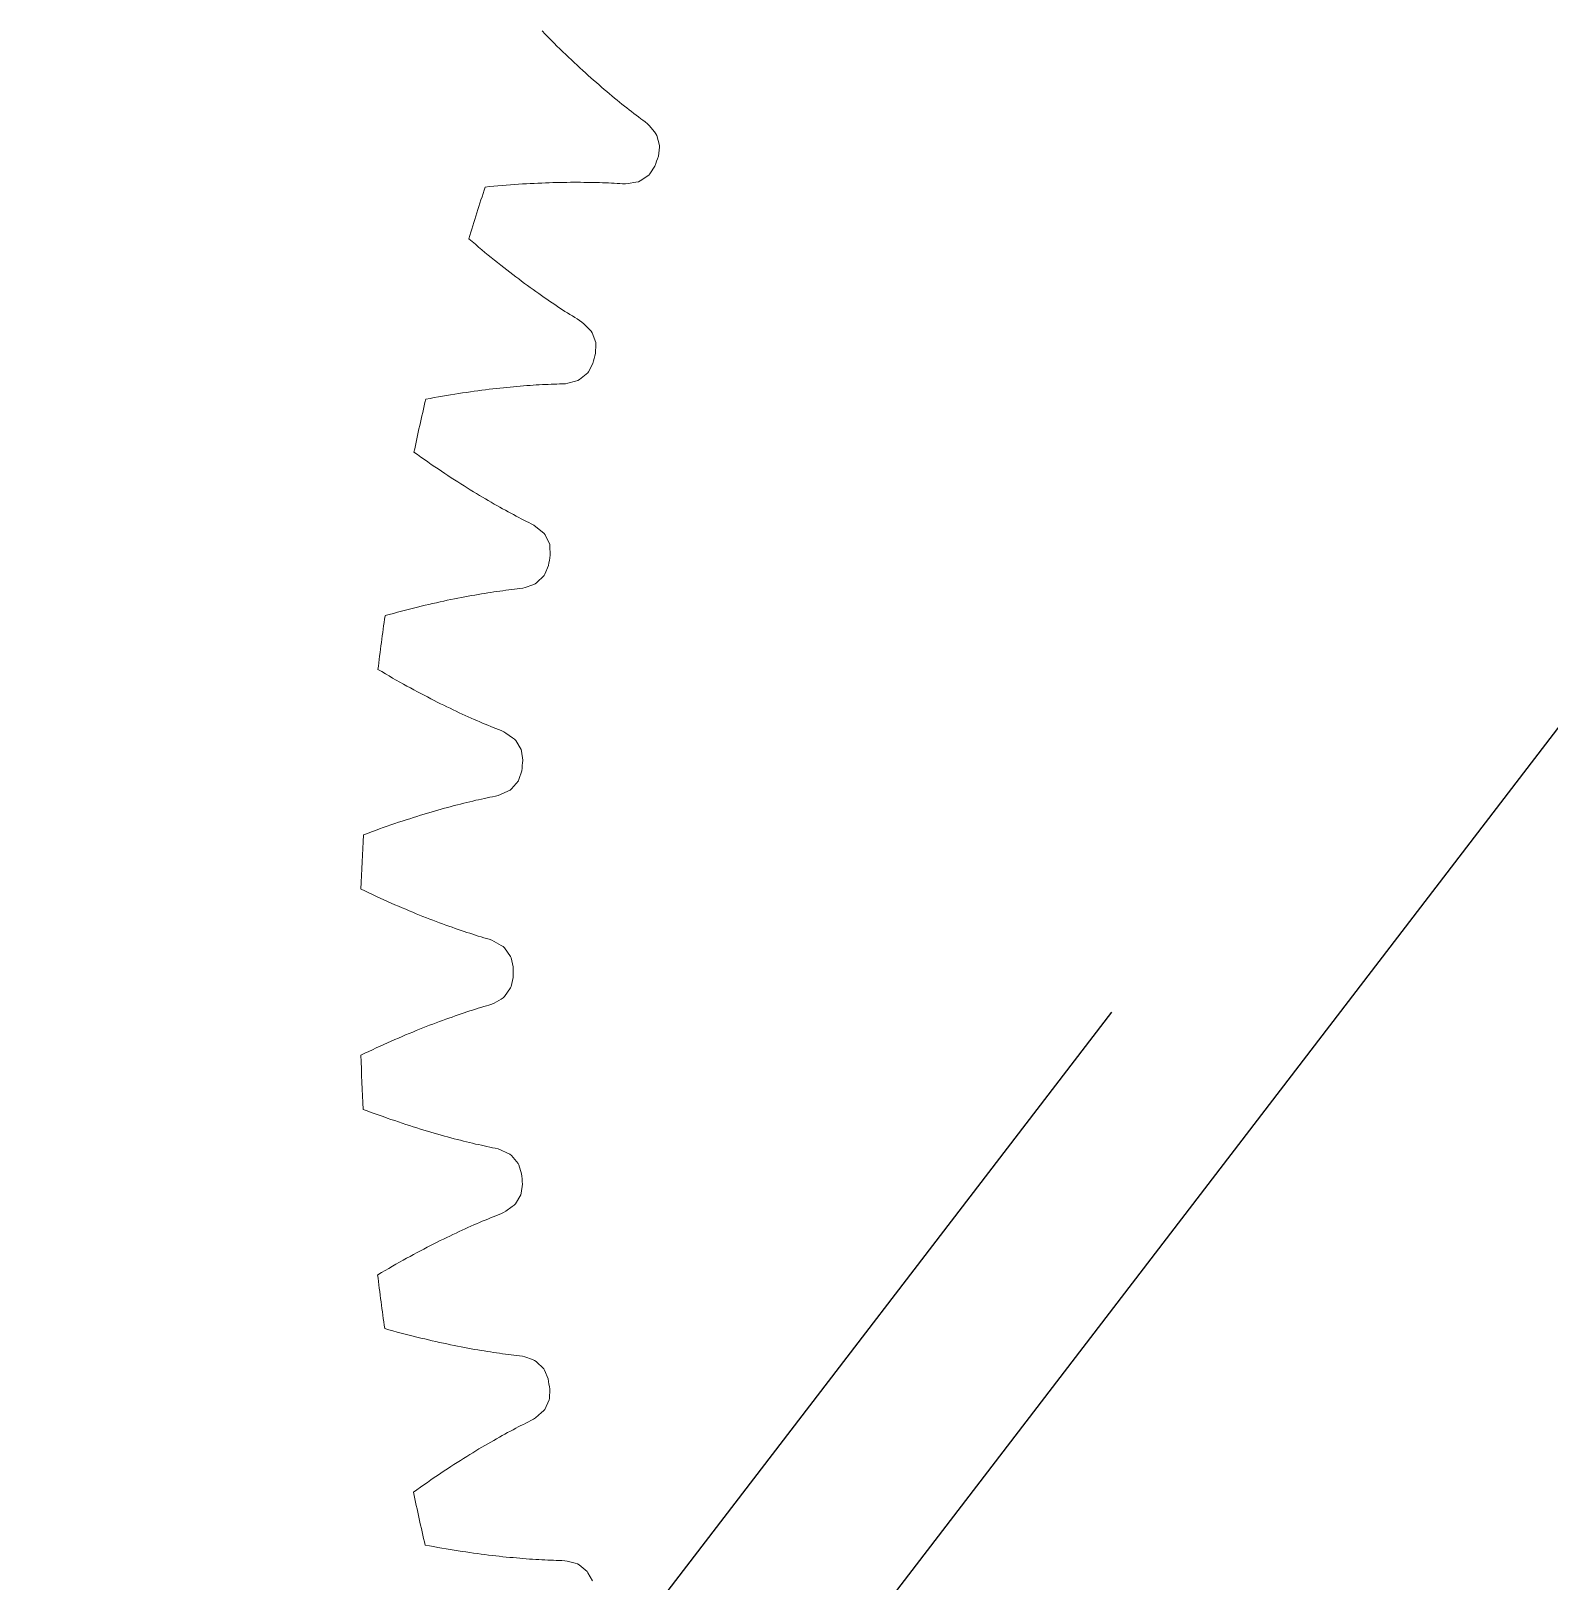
# Model space of a CAD drawing. Header units: millimetres. Extents: x 278858 to 279223, y 218711 to 219074.
# Drawn here: x 278887.46 to 278909.71, y 218860.92 to 218883.64 of the extents above; entities that cross this region are included whole.
import ezdxf

# ---------------------------------------------------------------- set-up
doc = ezdxf.new("R2010")
doc.units = ezdxf.units.MM
doc.header["$LTSCALE"] = 2
doc.layers.add('AM_4', color=3, linetype='Continuous', lineweight=25)
doc.layers.add('AM_9', color=251, linetype='Continuous', lineweight=15)

msp = doc.modelspace()

# ---------------------------------------------------------------- linework, layer by layer
at = {"layer": 'AM_4'}
for p, q in [((278912.682, 218877.149), (278896.853, 218856.507)), ((278903.285, 218869.262), (278887.457, 218848.62))]:
    msp.add_line(p, q, dxfattribs=at)
at = {"layer": 'AM_9'}
for p, q in [((278894.944, 218883.637), (278894.989, 218883.592)), ((278894.989, 218883.592), (278895.033, 218883.547)), ((278895.033, 218883.547), (278895.076, 218883.503)), ((278895.076, 218883.503), (278895.12, 218883.459)), ((278895.12, 218883.459), (278895.163, 218883.417)), ((278895.163, 218883.417), (278895.206, 218883.374)), ((278895.206, 218883.374), (278895.249, 218883.333)), ((278895.249, 218883.333), (278895.291, 218883.292)), ((278895.291, 218883.292), (278895.333, 218883.252)), ((278895.333, 218883.252), (278895.375, 218883.212)), ((278895.375, 218883.212), (278895.417, 218883.173)), ((278895.417, 218883.173), (278895.458, 218883.134)), ((278895.458, 218883.134), (278895.499, 218883.096)), ((278895.499, 218883.096), (278895.54, 218883.059)), ((278895.54, 218883.059), (278895.581, 218883.022)), ((278895.581, 218883.022), (278895.621, 218882.985)), ((278895.621, 218882.985), (278895.661, 218882.95)), ((278895.661, 218882.95), (278895.7, 218882.915)), ((278895.7, 218882.915), (278895.74, 218882.88)), ((278895.74, 218882.88), (278895.779, 218882.846)), ((278895.779, 218882.846), (278895.817, 218882.813)), ((278895.817, 218882.813), (278895.856, 218882.78)), ((278895.856, 218882.78), (278895.894, 218882.748)), ((278895.894, 218882.748), (278895.931, 218882.716)), ((278895.931, 218882.716), (278895.969, 218882.685)), ((278895.969, 218882.685), (278896.006, 218882.654)), ((278896.006, 218882.654), (278896.043, 218882.624)), ((278896.043, 218882.624), (278896.079, 218882.594)), ((278896.079, 218882.594), (278896.115, 218882.565)), ((278896.115, 218882.565), (278896.151, 218882.537)), ((278896.151, 218882.537), (278896.186, 218882.509)), ((278896.186, 218882.509), (278896.221, 218882.481)), ((278896.221, 218882.481), (278896.255, 218882.455)), ((278896.255, 218882.455), (278896.289, 218882.428)), ((278896.289, 218882.428), (278896.323, 218882.402)), ((278896.323, 218882.402), (278896.357, 218882.377)), ((278896.357, 218882.377), (278896.39, 218882.352)), ((278896.39, 218882.352), (278896.422, 218882.328)), ((278896.422, 218882.328), (278896.455, 218882.304)), ((278896.455, 218882.304), (278896.489, 218882.276)), ((278896.489, 218882.276), (278896.514, 218882.25)), ((278896.514, 218882.25), (278896.59, 218882.16)), ((278896.59, 218882.16), (278896.613, 218882.132)), ((278896.613, 218882.132), (278896.625, 218882.107)), ((278896.625, 218882.107), (278896.667, 218881.959)), ((278896.666, 218881.937), (278896.649, 218881.801)), ((278896.667, 218881.959), (278896.666, 218881.937)), ((278896.597, 218881.658), (278896.522, 218881.543)), ((278894.174, 218881.356), (278894.111, 218881.35)), ((278894.236, 218881.362), (278894.174, 218881.356)), ((278894.298, 218881.368), (278894.236, 218881.362)), ((278894.359, 218881.373), (278894.298, 218881.368)), ((278894.42, 218881.378), (278894.359, 218881.373)), ((278894.48, 218881.383), (278894.42, 218881.378)), ((278894.539, 218881.387), (278894.48, 218881.383)), ((278894.598, 218881.391), (278894.539, 218881.387)), ((278894.657, 218881.395), (278894.598, 218881.391)), ((278894.714, 218881.398), (278894.657, 218881.395)), ((278894.771, 218881.401), (278894.714, 218881.398)), ((278894.828, 218881.404), (278894.771, 218881.401)), ((278894.884, 218881.407), (278894.828, 218881.404)), ((278894.939, 218881.409), (278894.884, 218881.407)), ((278894.994, 218881.411), (278894.939, 218881.409)), ((278895.048, 218881.413), (278894.994, 218881.411)), ((278895.101, 218881.415), (278895.048, 218881.413)), ((278895.154, 218881.416), (278895.101, 218881.415)), ((278895.207, 218881.418), (278895.154, 218881.416)), ((278895.258, 218881.418), (278895.207, 218881.418)), ((278895.309, 218881.419), (278895.258, 218881.418)), ((278895.36, 218881.42), (278895.309, 218881.419)), ((278895.41, 218881.42), (278895.36, 218881.42)), ((278895.459, 218881.42), (278895.41, 218881.42)), ((278895.508, 218881.42), (278895.459, 218881.42)), ((278895.556, 218881.419), (278895.508, 218881.42)), ((278895.603, 218881.419), (278895.556, 218881.419)), ((278895.65, 218881.418), (278895.603, 218881.419)), ((278895.696, 218881.417), (278895.65, 218881.418)), ((278895.742, 218881.416), (278895.696, 218881.417)), ((278895.787, 218881.415), (278895.742, 218881.416)), ((278895.831, 218881.413), (278895.787, 218881.415)), ((278895.875, 218881.411), (278895.831, 218881.413)), ((278895.918, 218881.41), (278895.875, 218881.411)), ((278895.961, 218881.408), (278895.918, 218881.41)), ((278896.003, 218881.406), (278895.961, 218881.408)), ((278896.044, 218881.403), (278896.003, 218881.406)), ((278896.085, 218881.401), (278896.044, 218881.403)), ((278896.125, 218881.398), (278896.085, 218881.401)), ((278896.169, 218881.398), (278896.125, 218881.398)), ((278896.205, 218881.402), (278896.169, 218881.398)), ((278896.32, 218881.421), (278896.205, 218881.402)), ((278896.356, 218881.428), (278896.32, 218881.421)), ((278896.382, 218881.439), (278896.356, 218881.428)), ((278896.509, 218881.526), (278896.382, 218881.439)), ((278896.522, 218881.543), (278896.509, 218881.526)), ((278893.871, 218880.593), (278893.919, 218880.551)), ((278893.919, 218880.551), (278893.967, 218880.511)), ((278893.967, 218880.511), (278894.015, 218880.471)), ((278894.015, 218880.471), (278894.062, 218880.431)), ((278894.062, 218880.431), (278894.108, 218880.392)), ((278894.108, 218880.392), (278894.155, 218880.354)), ((278894.155, 218880.354), (278894.201, 218880.316)), ((278894.201, 218880.316), (278894.247, 218880.279)), ((278894.247, 218880.279), (278894.293, 218880.243)), ((278894.293, 218880.243), (278894.338, 218880.207)), ((278894.338, 218880.207), (278894.383, 218880.171)), ((278894.383, 218880.171), (278894.427, 218880.136)), ((278894.427, 218880.136), (278894.472, 218880.102)), ((278894.472, 218880.102), (278894.515, 218880.068)), ((278894.515, 218880.068), (278894.559, 218880.035)), ((278894.559, 218880.035), (278894.602, 218880.003)), ((278894.602, 218880.003), (278894.645, 218879.97)), ((278894.645, 218879.97), (278894.688, 218879.939)), ((278894.688, 218879.939), (278894.73, 218879.908)), ((278894.73, 218879.908), (278894.772, 218879.878)), ((278894.772, 218879.878), (278894.813, 218879.848)), ((278894.813, 218879.848), (278894.854, 218879.818)), ((278894.854, 218879.818), (278894.895, 218879.789)), ((278894.895, 218879.789), (278894.935, 218879.761)), ((278894.935, 218879.761), (278894.975, 218879.733)), ((278894.975, 218879.733), (278895.015, 218879.706)), ((278895.015, 218879.706), (278895.054, 218879.679)), ((278895.054, 218879.679), (278895.093, 218879.653)), ((278895.093, 218879.653), (278895.131, 218879.627)), ((278895.131, 218879.627), (278895.169, 218879.602)), ((278895.169, 218879.602), (278895.207, 218879.577)), ((278895.207, 218879.577), (278895.244, 218879.553)), ((278895.244, 218879.553), (278895.28, 218879.529)), ((278895.28, 218879.529), (278895.317, 218879.506)), ((278895.317, 218879.506), (278895.353, 218879.483)), ((278895.353, 218879.483), (278895.388, 218879.461)), ((278895.388, 218879.461), (278895.423, 218879.439)), ((278895.423, 218879.439), (278895.458, 218879.417)), ((278895.458, 218879.417), (278895.492, 218879.396)), ((278895.492, 218879.396), (278895.529, 218879.372)), ((278895.529, 218879.372), (278895.556, 218879.348)), ((278895.556, 218879.348), (278895.639, 218879.265)), ((278895.639, 218879.265), (278895.665, 218879.239)), ((278895.665, 218879.239), (278895.679, 218879.215)), ((278895.679, 218879.215), (278895.734, 218879.072)), ((278895.734, 218879.072), (278895.734, 218879.049)), ((278895.734, 218879.049), (278895.729, 218878.913)), ((278895.614, 218878.626), (278895.495, 218878.529)), ((278895.626, 218878.645), (278895.614, 218878.626)), ((278895.69, 218878.765), (278895.626, 218878.645)), ((278894.06, 218878.373), (278894.005, 218878.366)), ((278894.115, 218878.38), (278894.06, 218878.373)), ((278894.168, 218878.387), (278894.115, 218878.38)), ((278894.222, 218878.393), (278894.168, 218878.387)), ((278894.274, 218878.399), (278894.222, 218878.393)), ((278894.326, 218878.405), (278894.274, 218878.399)), ((278894.378, 218878.41), (278894.326, 218878.405)), ((278894.428, 218878.415), (278894.378, 218878.41)), ((278894.479, 218878.42), (278894.428, 218878.415)), ((278894.528, 218878.425), (278894.479, 218878.42)), ((278894.577, 218878.429), (278894.528, 218878.425)), ((278894.626, 218878.433), (278894.577, 218878.429)), ((278894.674, 218878.437), (278894.626, 218878.433)), ((278894.721, 218878.44), (278894.674, 218878.437)), ((278894.768, 218878.444), (278894.721, 218878.44)), ((278894.814, 218878.447), (278894.768, 218878.444)), ((278894.86, 218878.45), (278894.814, 218878.447)), ((278894.904, 218878.452), (278894.86, 218878.45)), ((278894.949, 218878.455), (278894.904, 218878.452)), ((278894.993, 218878.457), (278894.949, 218878.455)), ((278895.036, 218878.459), (278894.993, 218878.457)), ((278895.078, 218878.46), (278895.036, 218878.459)), ((278895.12, 218878.462), (278895.078, 218878.46)), ((278895.162, 218878.463), (278895.12, 218878.462)), ((278895.202, 218878.465), (278895.162, 218878.463)), ((278895.242, 218878.465), (278895.202, 218878.465)), ((278895.286, 218878.469), (278895.242, 218878.465)), ((278895.322, 218878.476), (278895.286, 218878.469)), ((278895.435, 218878.505), (278895.322, 218878.476)), ((278895.47, 218878.515), (278895.435, 218878.505)), ((278895.495, 218878.529), (278895.47, 218878.515)), ((278893.303, 218878.254), (278893.24, 218878.242)), ((278893.364, 218878.265), (278893.303, 218878.254)), ((278893.425, 218878.276), (278893.364, 218878.265)), ((278893.486, 218878.286), (278893.425, 218878.276)), ((278893.546, 218878.297), (278893.486, 218878.286)), ((278893.605, 218878.306), (278893.546, 218878.297)), ((278893.664, 218878.316), (278893.605, 218878.306)), ((278893.722, 218878.325), (278893.664, 218878.316)), ((278893.78, 218878.334), (278893.722, 218878.325)), ((278893.837, 218878.342), (278893.78, 218878.334)), ((278893.894, 218878.351), (278893.837, 218878.342)), ((278893.95, 218878.358), (278893.894, 218878.351)), ((278894.005, 218878.366), (278893.95, 218878.358)), ((278893.068, 218877.466), (278893.119, 218877.429)), ((278893.119, 218877.429), (278893.17, 218877.393)), ((278893.17, 218877.393), (278893.221, 218877.357)), ((278893.221, 218877.357), (278893.272, 218877.322)), ((278893.272, 218877.322), (278893.322, 218877.287)), ((278893.322, 218877.287), (278893.371, 218877.253)), ((278893.371, 218877.253), (278893.421, 218877.22)), ((278893.421, 218877.22), (278893.469, 218877.187)), ((278893.469, 218877.187), (278893.518, 218877.154)), ((278893.518, 218877.154), (278893.566, 218877.122)), ((278893.566, 218877.122), (278893.614, 218877.091)), ((278893.614, 218877.091), (278893.662, 218877.06)), ((278893.662, 218877.06), (278893.709, 218877.03)), ((278893.709, 218877.03), (278893.755, 218877)), ((278893.755, 218877), (278893.802, 218876.971)), ((278893.802, 218876.971), (278893.847, 218876.942)), ((278893.847, 218876.942), (278893.893, 218876.914)), ((278893.893, 218876.914), (278893.938, 218876.886)), ((278893.938, 218876.886), (278893.983, 218876.859)), ((278893.983, 218876.859), (278894.027, 218876.832)), ((278894.027, 218876.832), (278894.071, 218876.806)), ((278894.071, 218876.806), (278894.114, 218876.781)), ((278894.114, 218876.781), (278894.157, 218876.755)), ((278894.157, 218876.755), (278894.2, 218876.731)), ((278894.2, 218876.731), (278894.242, 218876.706)), ((278894.242, 218876.706), (278894.284, 218876.683)), ((278894.284, 218876.683), (278894.325, 218876.659)), ((278894.325, 218876.659), (278894.366, 218876.637)), ((278894.366, 218876.637), (278894.407, 218876.614)), ((278894.407, 218876.614), (278894.447, 218876.592)), ((278894.447, 218876.592), (278894.486, 218876.571)), ((278894.486, 218876.571), (278894.526, 218876.55)), ((278894.526, 218876.55), (278894.564, 218876.53)), ((278894.564, 218876.53), (278894.603, 218876.51)), ((278894.603, 218876.51), (278894.64, 218876.49)), ((278894.64, 218876.49), (278894.678, 218876.471)), ((278894.678, 218876.471), (278894.715, 218876.452)), ((278894.715, 218876.452), (278894.751, 218876.434)), ((278894.751, 218876.434), (278894.787, 218876.416)), ((278894.787, 218876.416), (278894.825, 218876.395)), ((278894.825, 218876.395), (278894.855, 218876.373)), ((278894.855, 218876.373), (278894.945, 218876.298)), ((278894.945, 218876.298), (278894.973, 218876.274)), ((278894.973, 218876.274), (278894.989, 218876.252)), ((278894.989, 218876.252), (278895.056, 218876.113)), ((278895.056, 218876.113), (278895.058, 218876.091)), ((278895.058, 218876.091), (278895.065, 218875.955)), ((278894.975, 218875.659), (278894.865, 218875.552)), ((278894.985, 218875.679), (278894.975, 218875.659)), ((278895.039, 218875.805), (278894.985, 218875.679)), ((278894.284, 218875.424), (278894.239, 218875.418)), ((278894.328, 218875.43), (278894.284, 218875.424)), ((278894.371, 218875.436), (278894.328, 218875.43)), ((278894.414, 218875.442), (278894.371, 218875.436)), ((278894.456, 218875.447), (278894.414, 218875.442)), ((278894.498, 218875.453), (278894.456, 218875.447)), ((278894.539, 218875.458), (278894.498, 218875.453)), ((278894.579, 218875.462), (278894.539, 218875.458)), ((278894.619, 218875.467), (278894.579, 218875.462)), ((278894.662, 218875.474), (278894.619, 218875.467)), ((278894.697, 218875.484), (278894.662, 218875.474)), ((278894.808, 218875.523), (278894.697, 218875.484)), ((278894.842, 218875.536), (278894.808, 218875.523)), ((278894.865, 218875.552), (278894.842, 218875.536)), ((278893.117, 218875.194), (278893.06, 218875.18)), ((278893.174, 218875.208), (278893.117, 218875.194)), ((278893.23, 218875.222), (278893.174, 218875.208)), ((278893.286, 218875.235), (278893.23, 218875.222)), ((278893.341, 218875.247), (278893.286, 218875.235)), ((278893.396, 218875.26), (278893.341, 218875.247)), ((278893.45, 218875.272), (278893.396, 218875.26)), ((278893.503, 218875.283), (278893.45, 218875.272)), ((278893.556, 218875.295), (278893.503, 218875.283)), ((278893.609, 218875.305), (278893.556, 218875.295)), ((278893.66, 218875.316), (278893.609, 218875.305)), ((278893.712, 218875.326), (278893.66, 218875.316)), ((278893.762, 218875.336), (278893.712, 218875.326)), ((278893.813, 218875.346), (278893.762, 218875.336)), ((278893.862, 218875.355), (278893.813, 218875.346)), ((278893.911, 218875.364), (278893.862, 218875.355)), ((278893.96, 218875.372), (278893.911, 218875.364)), ((278894.008, 218875.381), (278893.96, 218875.372)), ((278894.055, 218875.389), (278894.008, 218875.381)), ((278894.102, 218875.396), (278894.055, 218875.389)), ((278894.148, 218875.404), (278894.102, 218875.396)), ((278894.194, 218875.411), (278894.148, 218875.404)), ((278894.239, 218875.418), (278894.194, 218875.411)), ((278892.705, 218875.087), (278892.644, 218875.07)), ((278892.766, 218875.103), (278892.705, 218875.087)), ((278892.825, 218875.119), (278892.766, 218875.103)), ((278892.885, 218875.135), (278892.825, 218875.119)), ((278892.944, 218875.151), (278892.885, 218875.135)), ((278893.002, 218875.166), (278892.944, 218875.151)), ((278893.06, 218875.18), (278893.002, 218875.166)), ((278892.54, 218874.282), (278892.595, 218874.25)), ((278892.595, 218874.25), (278892.649, 218874.218)), ((278892.649, 218874.218), (278892.702, 218874.187)), ((278892.702, 218874.187), (278892.755, 218874.156)), ((278892.755, 218874.156), (278892.808, 218874.126)), ((278892.808, 218874.126), (278892.861, 218874.096)), ((278892.861, 218874.096), (278892.913, 218874.067)), ((278892.913, 218874.067), (278892.964, 218874.039)), ((278892.964, 218874.039), (278893.016, 218874.01)), ((278893.016, 218874.01), (278893.066, 218873.983)), ((278893.066, 218873.983), (278893.117, 218873.956)), ((278893.117, 218873.956), (278893.167, 218873.929)), ((278893.167, 218873.929), (278893.216, 218873.903)), ((278893.216, 218873.903), (278893.265, 218873.878)), ((278893.265, 218873.878), (278893.314, 218873.852)), ((278893.314, 218873.852), (278893.362, 218873.828)), ((278893.362, 218873.828), (278893.41, 218873.804)), ((278893.41, 218873.804), (278893.457, 218873.78)), ((278893.457, 218873.78), (278893.504, 218873.757)), ((278893.504, 218873.757), (278893.551, 218873.734)), ((278893.551, 218873.734), (278893.597, 218873.712)), ((278893.597, 218873.712), (278893.642, 218873.69)), ((278893.642, 218873.69), (278893.687, 218873.669)), ((278893.687, 218873.669), (278893.732, 218873.648)), ((278893.732, 218873.648), (278893.776, 218873.627)), ((278893.776, 218873.627), (278893.82, 218873.607)), ((278893.82, 218873.607), (278893.863, 218873.588)), ((278893.863, 218873.588), (278893.906, 218873.569)), ((278893.906, 218873.569), (278893.948, 218873.55)), ((278893.948, 218873.55), (278893.99, 218873.532)), ((278893.99, 218873.532), (278894.031, 218873.514)), ((278894.031, 218873.514), (278894.072, 218873.496)), ((278894.072, 218873.496), (278894.112, 218873.479)), ((278894.112, 218873.479), (278894.152, 218873.463)), ((278894.152, 218873.463), (278894.192, 218873.446)), ((278894.192, 218873.446), (278894.23, 218873.431)), ((278894.23, 218873.431), (278894.269, 218873.415)), ((278894.269, 218873.415), (278894.307, 218873.4)), ((278894.307, 218873.4), (278894.344, 218873.385)), ((278894.344, 218873.385), (278894.384, 218873.367)), ((278894.384, 218873.367), (278894.415, 218873.348)), ((278894.415, 218873.348), (278894.512, 218873.282)), ((278894.512, 218873.282), (278894.541, 218873.26)), ((278894.541, 218873.26), (278894.56, 218873.239)), ((278894.56, 218873.239), (278894.638, 218873.107)), ((278894.638, 218873.107), (278894.643, 218873.086)), ((278894.643, 218873.086), (278894.662, 218872.95)), ((278894.648, 218872.798), (278894.606, 218872.668)), ((278894.443, 218872.498), (278894.336, 218872.449)), ((278894.476, 218872.514), (278894.443, 218872.498)), ((278894.497, 218872.531), (278894.476, 218872.514)), ((278894.598, 218872.648), (278894.497, 218872.531)), ((278894.606, 218872.668), (278894.598, 218872.648)), ((278893.515, 218872.248), (278893.467, 218872.234)), ((278893.563, 218872.261), (278893.515, 218872.248)), ((278893.611, 218872.274), (278893.563, 218872.261)), ((278893.658, 218872.286), (278893.611, 218872.274)), ((278893.705, 218872.298), (278893.658, 218872.286)), ((278893.751, 218872.31), (278893.705, 218872.298)), ((278893.796, 218872.321), (278893.751, 218872.31)), ((278893.841, 218872.332), (278893.796, 218872.321)), ((278893.885, 218872.343), (278893.841, 218872.332)), ((278893.929, 218872.353), (278893.885, 218872.343)), ((278893.972, 218872.364), (278893.929, 218872.353)), ((278894.015, 218872.373), (278893.972, 218872.364)), ((278894.057, 218872.383), (278894.015, 218872.373)), ((278894.099, 218872.392), (278894.057, 218872.383)), ((278894.14, 218872.401), (278894.099, 218872.392)), ((278894.18, 218872.409), (278894.14, 218872.401)), ((278894.22, 218872.417), (278894.18, 218872.409)), ((278894.26, 218872.425), (278894.22, 218872.417)), ((278894.302, 218872.436), (278894.26, 218872.425)), ((278894.336, 218872.449), (278894.302, 218872.436)), ((278892.787, 218872.023), (278892.731, 218872.004)), ((278892.842, 218872.042), (278892.787, 218872.023)), ((278892.897, 218872.06), (278892.842, 218872.042)), ((278892.952, 218872.078), (278892.897, 218872.06)), ((278893.005, 218872.095), (278892.952, 218872.078)), ((278893.059, 218872.112), (278893.005, 218872.095)), ((278893.112, 218872.129), (278893.059, 218872.112)), ((278893.164, 218872.145), (278893.112, 218872.129)), ((278893.216, 218872.161), (278893.164, 218872.145)), ((278893.267, 218872.176), (278893.216, 218872.161)), ((278893.318, 218872.191), (278893.267, 218872.176)), ((278893.368, 218872.206), (278893.318, 218872.191)), ((278893.418, 218872.22), (278893.368, 218872.206)), ((278893.467, 218872.234), (278893.418, 218872.22)), ((278892.386, 218871.88), (278892.327, 218871.857)), ((278892.445, 218871.902), (278892.386, 218871.88)), ((278892.503, 218871.923), (278892.445, 218871.902)), ((278892.561, 218871.944), (278892.503, 218871.923)), ((278892.618, 218871.964), (278892.561, 218871.944)), ((278892.675, 218871.984), (278892.618, 218871.964)), ((278892.731, 218872.004), (278892.675, 218871.984)), ((278892.292, 218871.064), (278892.349, 218871.036)), ((278892.349, 218871.036), (278892.405, 218871.009)), ((278892.405, 218871.009), (278892.461, 218870.983)), ((278892.461, 218870.983), (278892.517, 218870.957)), ((278892.517, 218870.957), (278892.572, 218870.932)), ((278892.572, 218870.932), (278892.627, 218870.907)), ((278892.627, 218870.907), (278892.682, 218870.882)), ((278892.682, 218870.882), (278892.736, 218870.858)), ((278892.736, 218870.858), (278892.789, 218870.835)), ((278892.789, 218870.835), (278892.842, 218870.812)), ((278892.842, 218870.812), (278892.895, 218870.789)), ((278892.895, 218870.789), (278892.947, 218870.767)), ((278892.947, 218870.767), (278892.998, 218870.745)), ((278892.998, 218870.745), (278893.049, 218870.724)), ((278893.049, 218870.724), (278893.1, 218870.703)), ((278893.1, 218870.703), (278893.15, 218870.683)), ((278893.15, 218870.683), (278893.2, 218870.663)), ((278893.2, 218870.663), (278893.249, 218870.644)), ((278893.249, 218870.644), (278893.298, 218870.625)), ((278893.298, 218870.625), (278893.346, 218870.606)), ((278893.346, 218870.606), (278893.394, 218870.588)), ((278893.394, 218870.588), (278893.441, 218870.57)), ((278893.441, 218870.57), (278893.488, 218870.553)), ((278893.488, 218870.553), (278893.534, 218870.536)), ((278893.534, 218870.536), (278893.58, 218870.519)), ((278893.58, 218870.519), (278893.625, 218870.503)), ((278893.625, 218870.503), (278893.67, 218870.487)), ((278893.67, 218870.487), (278893.714, 218870.472)), ((278893.714, 218870.472), (278893.758, 218870.457)), ((278893.758, 218870.457), (278893.801, 218870.443)), ((278893.801, 218870.443), (278893.844, 218870.428)), ((278893.844, 218870.428), (278893.886, 218870.415)), ((278893.886, 218870.415), (278893.928, 218870.401)), ((278893.928, 218870.401), (278893.969, 218870.388)), ((278893.969, 218870.388), (278894.01, 218870.375)), ((278894.01, 218870.375), (278894.05, 218870.363)), ((278894.05, 218870.363), (278894.089, 218870.351)), ((278894.089, 218870.351), (278894.128, 218870.339)), ((278894.128, 218870.339), (278894.167, 218870.328)), ((278894.167, 218870.328), (278894.208, 218870.313)), ((278894.208, 218870.313), (278894.241, 218870.297)), ((278894.241, 218870.297), (278894.343, 218870.239)), ((278894.343, 218870.239), (278894.374, 218870.22)), ((278894.374, 218870.22), (278894.394, 218870.201)), ((278894.394, 218870.201), (278894.484, 218870.076)), ((278894.484, 218870.076), (278894.491, 218870.055)), ((278894.491, 218870.055), (278894.521, 218869.922)), ((278894.521, 218869.769), (278894.49, 218869.636)), ((278894.484, 218869.615), (278894.394, 218869.49)), ((278894.49, 218869.636), (278894.484, 218869.615)), ((278893.927, 218869.291), (278893.886, 218869.277)), ((278893.969, 218869.304), (278893.927, 218869.291)), ((278894.009, 218869.317), (278893.969, 218869.304)), ((278894.049, 218869.329), (278894.009, 218869.317)), ((278894.089, 218869.341), (278894.049, 218869.329)), ((278894.128, 218869.353), (278894.089, 218869.341)), ((278894.166, 218869.364), (278894.128, 218869.353)), ((278894.208, 218869.378), (278894.166, 218869.364)), ((278894.241, 218869.394), (278894.208, 218869.378)), ((278894.343, 218869.452), (278894.241, 218869.394)), ((278894.374, 218869.471), (278894.343, 218869.452)), ((278894.394, 218869.49), (278894.374, 218869.471)), ((278893.297, 218869.068), (278893.248, 218869.049)), ((278893.345, 218869.086), (278893.297, 218869.068)), ((278893.393, 218869.105), (278893.345, 218869.086)), ((278893.441, 218869.122), (278893.393, 218869.105)), ((278893.487, 218869.14), (278893.441, 218869.122)), ((278893.534, 218869.156), (278893.487, 218869.14)), ((278893.579, 218869.173), (278893.534, 218869.156)), ((278893.625, 218869.189), (278893.579, 218869.173)), ((278893.67, 218869.205), (278893.625, 218869.189)), ((278893.714, 218869.22), (278893.67, 218869.205)), ((278893.758, 218869.235), (278893.714, 218869.22)), ((278893.801, 218869.249), (278893.758, 218869.235)), ((278893.844, 218869.264), (278893.801, 218869.249)), ((278893.886, 218869.277), (278893.844, 218869.264)), ((278892.735, 218868.835), (278892.681, 218868.811)), ((278892.788, 218868.858), (278892.735, 218868.835)), ((278892.841, 218868.881), (278892.788, 218868.858)), ((278892.894, 218868.904), (278892.841, 218868.881)), ((278892.946, 218868.926), (278892.894, 218868.904)), ((278892.997, 218868.948), (278892.946, 218868.926)), ((278893.049, 218868.969), (278892.997, 218868.948)), ((278893.099, 218868.989), (278893.049, 218868.969)), ((278893.149, 218869.01), (278893.099, 218868.989)), ((278893.199, 218869.03), (278893.149, 218869.01)), ((278893.248, 218869.049), (278893.199, 218869.03)), ((278892.348, 218868.657), (278892.291, 218868.63)), ((278892.404, 218868.684), (278892.348, 218868.657)), ((278892.46, 218868.71), (278892.404, 218868.684)), ((278892.516, 218868.736), (278892.46, 218868.71)), ((278892.571, 218868.762), (278892.516, 218868.736)), ((278892.626, 218868.787), (278892.571, 218868.762)), ((278892.681, 218868.811), (278892.626, 218868.787)), ((278892.325, 218867.836), (278892.384, 218867.814)), ((278892.384, 218867.814), (278892.443, 218867.792)), ((278892.443, 218867.792), (278892.501, 218867.77)), ((278892.501, 218867.77), (278892.559, 218867.749)), ((278892.559, 218867.749), (278892.616, 218867.729)), ((278892.616, 218867.729), (278892.673, 218867.709)), ((278892.673, 218867.709), (278892.729, 218867.689)), ((278892.729, 218867.689), (278892.785, 218867.67)), ((278892.785, 218867.67), (278892.84, 218867.651)), ((278892.84, 218867.651), (278892.895, 218867.633)), ((278892.895, 218867.633), (278892.949, 218867.615)), ((278892.949, 218867.615), (278893.003, 218867.597)), ((278893.003, 218867.597), (278893.056, 218867.58)), ((278893.056, 218867.58), (278893.109, 218867.564)), ((278893.109, 218867.564), (278893.162, 218867.547)), ((278893.162, 218867.547), (278893.213, 218867.532)), ((278893.213, 218867.532), (278893.265, 218867.516)), ((278893.265, 218867.516), (278893.315, 218867.501)), ((278893.315, 218867.501), (278893.365, 218867.486)), ((278893.365, 218867.486), (278893.415, 218867.472)), ((278893.415, 218867.472), (278893.464, 218867.458)), ((278893.464, 218867.458), (278893.513, 218867.445)), ((278893.513, 218867.445), (278893.561, 218867.431)), ((278893.561, 218867.431), (278893.609, 218867.418)), ((278893.609, 218867.418), (278893.656, 218867.406)), ((278893.656, 218867.406), (278893.702, 218867.394)), ((278893.702, 218867.394), (278893.748, 218867.382)), ((278893.748, 218867.382), (278893.794, 218867.371)), ((278893.794, 218867.371), (278893.838, 218867.36)), ((278893.838, 218867.36), (278893.883, 218867.349)), ((278893.883, 218867.349), (278893.927, 218867.338)), ((278893.927, 218867.338), (278893.97, 218867.328)), ((278893.97, 218867.328), (278894.013, 218867.319)), ((278894.013, 218867.319), (278894.055, 218867.309)), ((278894.055, 218867.309), (278894.096, 218867.3)), ((278894.096, 218867.3), (278894.137, 218867.291)), ((278894.137, 218867.291), (278894.178, 218867.282)), ((278894.178, 218867.282), (278894.218, 218867.274)), ((278894.218, 218867.274), (278894.257, 218867.266)), ((278894.257, 218867.266), (278894.3, 218867.256)), ((278894.3, 218867.256), (278894.334, 218867.242)), ((278894.334, 218867.242), (278894.44, 218867.193)), ((278894.44, 218867.193), (278894.473, 218867.178)), ((278894.473, 218867.178), (278894.495, 218867.16)), ((278894.495, 218867.16), (278894.595, 218867.044)), ((278894.595, 218867.044), (278894.603, 218867.023)), ((278894.603, 218867.023), (278894.645, 218866.893)), ((278894.635, 218866.584), (278894.556, 218866.452)), ((278894.64, 218866.606), (278894.635, 218866.584)), ((278894.658, 218866.741), (278894.64, 218866.606)), ((278894.412, 218866.343), (278894.381, 218866.324)), ((278894.508, 218866.41), (278894.412, 218866.343)), ((278894.538, 218866.431), (278894.508, 218866.41)), ((278894.556, 218866.452), (278894.538, 218866.431)), ((278893.902, 218866.123), (278893.859, 218866.104)), ((278893.944, 218866.142), (278893.902, 218866.123)), ((278893.986, 218866.16), (278893.944, 218866.142)), ((278894.028, 218866.178), (278893.986, 218866.16)), ((278894.068, 218866.195), (278894.028, 218866.178)), ((278894.109, 218866.212), (278894.068, 218866.195)), ((278894.149, 218866.229), (278894.109, 218866.212)), ((278894.188, 218866.245), (278894.149, 218866.229)), ((278894.227, 218866.261), (278894.188, 218866.245)), ((278894.265, 218866.276), (278894.227, 218866.261)), ((278894.303, 218866.291), (278894.265, 218866.276)), ((278894.34, 218866.306), (278894.303, 218866.291)), ((278894.381, 218866.324), (278894.34, 218866.306)), ((278893.406, 218865.889), (278893.358, 218865.865)), ((278893.453, 218865.912), (278893.406, 218865.889)), ((278893.5, 218865.935), (278893.453, 218865.912)), ((278893.547, 218865.958), (278893.5, 218865.935)), ((278893.593, 218865.98), (278893.547, 218865.958)), ((278893.638, 218866.002), (278893.593, 218865.98)), ((278893.684, 218866.023), (278893.638, 218866.002)), ((278893.728, 218866.044), (278893.684, 218866.023)), ((278893.772, 218866.065), (278893.728, 218866.044)), ((278893.816, 218866.085), (278893.772, 218866.065)), ((278893.859, 218866.104), (278893.816, 218866.085)), ((278892.96, 218865.654), (278892.909, 218865.626)), ((278893.011, 218865.682), (278892.96, 218865.654)), ((278893.062, 218865.71), (278893.011, 218865.682)), ((278893.113, 218865.737), (278893.062, 218865.71)), ((278893.163, 218865.763), (278893.113, 218865.737)), ((278893.212, 218865.789), (278893.163, 218865.763)), ((278893.261, 218865.815), (278893.212, 218865.789)), ((278893.31, 218865.84), (278893.261, 218865.815)), ((278893.358, 218865.865), (278893.31, 218865.84)), ((278892.59, 218865.444), (278892.536, 218865.411)), ((278892.644, 218865.475), (278892.59, 218865.444)), ((278892.698, 218865.506), (278892.644, 218865.475)), ((278892.751, 218865.537), (278892.698, 218865.506)), ((278892.804, 218865.567), (278892.751, 218865.537)), ((278892.857, 218865.597), (278892.804, 218865.567)), ((278892.909, 218865.626), (278892.857, 218865.597)), ((278892.639, 218864.624), (278892.7, 218864.606)), ((278892.7, 218864.606), (278892.76, 218864.59)), ((278892.76, 218864.59), (278892.82, 218864.573)), ((278892.82, 218864.573), (278892.88, 218864.558)), ((278892.88, 218864.558), (278892.938, 218864.542)), ((278892.938, 218864.542), (278892.997, 218864.527)), ((278892.997, 218864.527), (278893.055, 218864.512)), ((278893.055, 218864.512), (278893.112, 218864.498)), ((278893.112, 218864.498), (278893.169, 218864.484)), ((278893.169, 218864.484), (278893.225, 218864.471)), ((278893.225, 218864.471), (278893.28, 218864.458)), ((278893.28, 218864.458), (278893.336, 218864.445)), ((278893.336, 218864.445), (278893.39, 218864.433)), ((278893.39, 218864.433), (278893.444, 218864.421)), ((278893.444, 218864.421), (278893.498, 218864.409)), ((278893.498, 218864.409), (278893.551, 218864.398)), ((278893.551, 218864.398), (278893.603, 218864.387)), ((278893.603, 218864.387), (278893.655, 218864.376)), ((278893.655, 218864.376), (278893.706, 218864.366)), ((278893.706, 218864.366), (278893.757, 218864.356)), ((278893.757, 218864.356), (278893.807, 218864.346)), ((278893.807, 218864.346), (278893.857, 218864.337)), ((278893.857, 218864.337), (278893.906, 218864.328)), ((278893.906, 218864.328), (278893.954, 218864.319)), ((278893.954, 218864.319), (278894.002, 218864.311)), ((278894.002, 218864.311), (278894.05, 218864.303)), ((278894.05, 218864.303), (278894.097, 218864.295)), ((278894.097, 218864.295), (278894.143, 218864.288)), ((278894.143, 218864.288), (278894.188, 218864.281)), ((278894.188, 218864.281), (278894.234, 218864.274)), ((278894.234, 218864.274), (278894.278, 218864.267)), ((278894.278, 218864.267), (278894.322, 218864.261)), ((278894.322, 218864.261), (278894.365, 218864.255)), ((278894.365, 218864.255), (278894.408, 218864.249)), ((278894.408, 218864.249), (278894.45, 218864.244)), ((278894.45, 218864.244), (278894.492, 218864.239)), ((278894.492, 218864.239), (278894.533, 218864.234)), ((278894.533, 218864.234), (278894.574, 218864.229)), ((278894.574, 218864.229), (278894.614, 218864.224)), ((278894.614, 218864.224), (278894.657, 218864.217)), ((278894.657, 218864.217), (278894.692, 218864.207)), ((278894.692, 218864.207), (278894.802, 218864.168)), ((278894.802, 218864.168), (278894.836, 218864.155)), ((278894.836, 218864.155), (278894.859, 218864.139)), ((278894.859, 218864.139), (278894.97, 218864.032)), ((278894.97, 218864.032), (278894.98, 218864.012)), ((278894.98, 218864.012), (278895.033, 218863.886)), ((278895.059, 218863.736), (278895.052, 218863.599)), ((278894.938, 218863.393), (278894.848, 218863.318)), ((278894.966, 218863.417), (278894.938, 218863.393)), ((278894.983, 218863.439), (278894.966, 218863.417)), ((278895.049, 218863.577), (278894.983, 218863.439)), ((278895.052, 218863.599), (278895.049, 218863.577)), ((278894.558, 218863.162), (278894.519, 218863.141)), ((278894.596, 218863.182), (278894.558, 218863.162)), ((278894.634, 218863.201), (278894.596, 218863.182)), ((278894.671, 218863.22), (278894.634, 218863.201)), ((278894.708, 218863.239), (278894.671, 218863.22)), ((278894.744, 218863.257), (278894.708, 218863.239)), ((278894.78, 218863.275), (278894.744, 218863.257)), ((278894.819, 218863.296), (278894.78, 218863.275)), ((278894.848, 218863.318), (278894.819, 218863.296)), ((278894.151, 218862.936), (278894.108, 218862.911)), ((278894.193, 218862.961), (278894.151, 218862.936)), ((278894.236, 218862.985), (278894.193, 218862.961)), ((278894.277, 218863.009), (278894.236, 218862.985)), ((278894.319, 218863.032), (278894.277, 218863.009)), ((278894.36, 218863.055), (278894.319, 218863.032)), ((278894.4, 218863.077), (278894.36, 218863.055)), ((278894.44, 218863.099), (278894.4, 218863.077)), ((278894.48, 218863.12), (278894.44, 218863.099)), ((278894.519, 218863.141), (278894.48, 218863.12)), ((278893.794, 218862.721), (278893.748, 218862.692)), ((278893.84, 218862.75), (278893.794, 218862.721)), ((278893.886, 218862.778), (278893.84, 218862.75)), ((278893.931, 218862.805), (278893.886, 218862.778)), ((278893.976, 218862.833), (278893.931, 218862.805)), ((278894.02, 218862.859), (278893.976, 218862.833)), ((278894.064, 218862.885), (278894.02, 218862.859)), ((278894.108, 218862.911), (278894.064, 218862.885)), ((278893.462, 218862.505), (278893.413, 218862.473)), ((278893.511, 218862.538), (278893.462, 218862.505)), ((278893.559, 218862.57), (278893.511, 218862.538)), ((278893.607, 218862.601), (278893.559, 218862.57)), ((278893.654, 218862.632), (278893.607, 218862.601)), ((278893.701, 218862.662), (278893.654, 218862.632)), ((278893.748, 218862.692), (278893.701, 218862.662)), ((278893.112, 218862.263), (278893.06, 218862.226)), ((278893.163, 218862.3), (278893.112, 218862.263)), ((278893.214, 218862.335), (278893.163, 218862.3)), ((278893.264, 218862.37), (278893.214, 218862.335)), ((278893.314, 218862.405), (278893.264, 218862.37)), ((278893.364, 218862.439), (278893.314, 218862.405)), ((278893.413, 218862.473), (278893.364, 218862.439)), ((278893.232, 218861.451), (278893.294, 218861.439)), ((278893.294, 218861.439), (278893.356, 218861.428)), ((278893.356, 218861.428), (278893.417, 218861.417)), ((278893.417, 218861.417), (278893.477, 218861.406)), ((278893.477, 218861.406), (278893.537, 218861.396)), ((278893.537, 218861.396), (278893.597, 218861.386)), ((278893.597, 218861.386), (278893.656, 218861.376)), ((278893.656, 218861.376), (278893.714, 218861.367)), ((278893.714, 218861.367), (278893.772, 218861.358)), ((278893.772, 218861.358), (278893.829, 218861.35)), ((278893.829, 218861.35), (278893.886, 218861.341)), ((278893.886, 218861.341), (278893.942, 218861.333)), ((278893.942, 218861.333), (278893.997, 218861.326)), ((278893.997, 218861.326), (278894.052, 218861.319)), ((278894.052, 218861.319), (278894.106, 218861.312)), ((278894.106, 218861.312), (278894.16, 218861.305)), ((278894.16, 218861.305), (278894.213, 218861.299)), ((278894.213, 218861.299), (278894.266, 218861.293)), ((278894.266, 218861.293), (278894.318, 218861.287)), ((278894.318, 218861.287), (278894.369, 218861.281)), ((278894.369, 218861.281), (278894.42, 218861.276)), ((278894.42, 218861.276), (278894.47, 218861.271)), ((278894.47, 218861.271), (278894.52, 218861.267)), ((278894.52, 218861.267), (278894.569, 218861.262)), ((278894.569, 218861.262), (278894.617, 218861.258)), ((278894.617, 218861.258), (278894.665, 218861.254)), ((278894.665, 218861.254), (278894.713, 218861.251)), ((278894.713, 218861.251), (278894.759, 218861.247)), ((278894.759, 218861.247), (278894.805, 218861.244)), ((278894.805, 218861.244), (278894.851, 218861.241)), ((278894.851, 218861.241), (278894.896, 218861.239)), ((278894.896, 218861.239), (278894.94, 218861.236)), ((278894.94, 218861.236), (278894.984, 218861.234)), ((278894.984, 218861.234), (278895.027, 218861.232)), ((278895.027, 218861.232), (278895.07, 218861.23)), ((278895.07, 218861.23), (278895.112, 218861.229)), ((278895.112, 218861.229), (278895.153, 218861.227)), ((278895.153, 218861.227), (278895.194, 218861.226)), ((278895.194, 218861.226), (278895.234, 218861.225)), ((278895.234, 218861.225), (278895.278, 218861.222)), ((278895.278, 218861.222), (278895.313, 218861.215)), ((278895.313, 218861.215), (278895.427, 218861.185)), ((278895.427, 218861.185), (278895.462, 218861.175)), ((278895.462, 218861.175), (278895.486, 218861.162)), ((278895.486, 218861.162), (278895.605, 218861.064)), ((278895.605, 218861.064), (278895.617, 218861.046)), ((278895.617, 218861.046), (278895.681, 218860.925))]:
    msp.add_line(p, q, dxfattribs=at)
for radius, start, end in [(34.75, 159.846, 160.0972), (37, 161.8564, 163.0867), (34.75, 164.846, 165.0972), (37, 166.8564, 168.0867), (34.75, 169.846, 170.0972), (37, 171.8564, 173.0867), (34.75, 174.846, 175.0972), (37, 176.8564, 178.0867), (34.75, 179.846, 180.0972), (37, 181.8564, 183.0867), (34.75, 184.846, 185.0972), (37, 186.8564, 188.0867), (34.75, 189.846, 190.0972), (37, 191.8564, 193.0867)]:
    msp.add_arc((278929.271, 218869.828), radius, start, end, dxfattribs=at)

doc.saveas('drawing.dxf')
